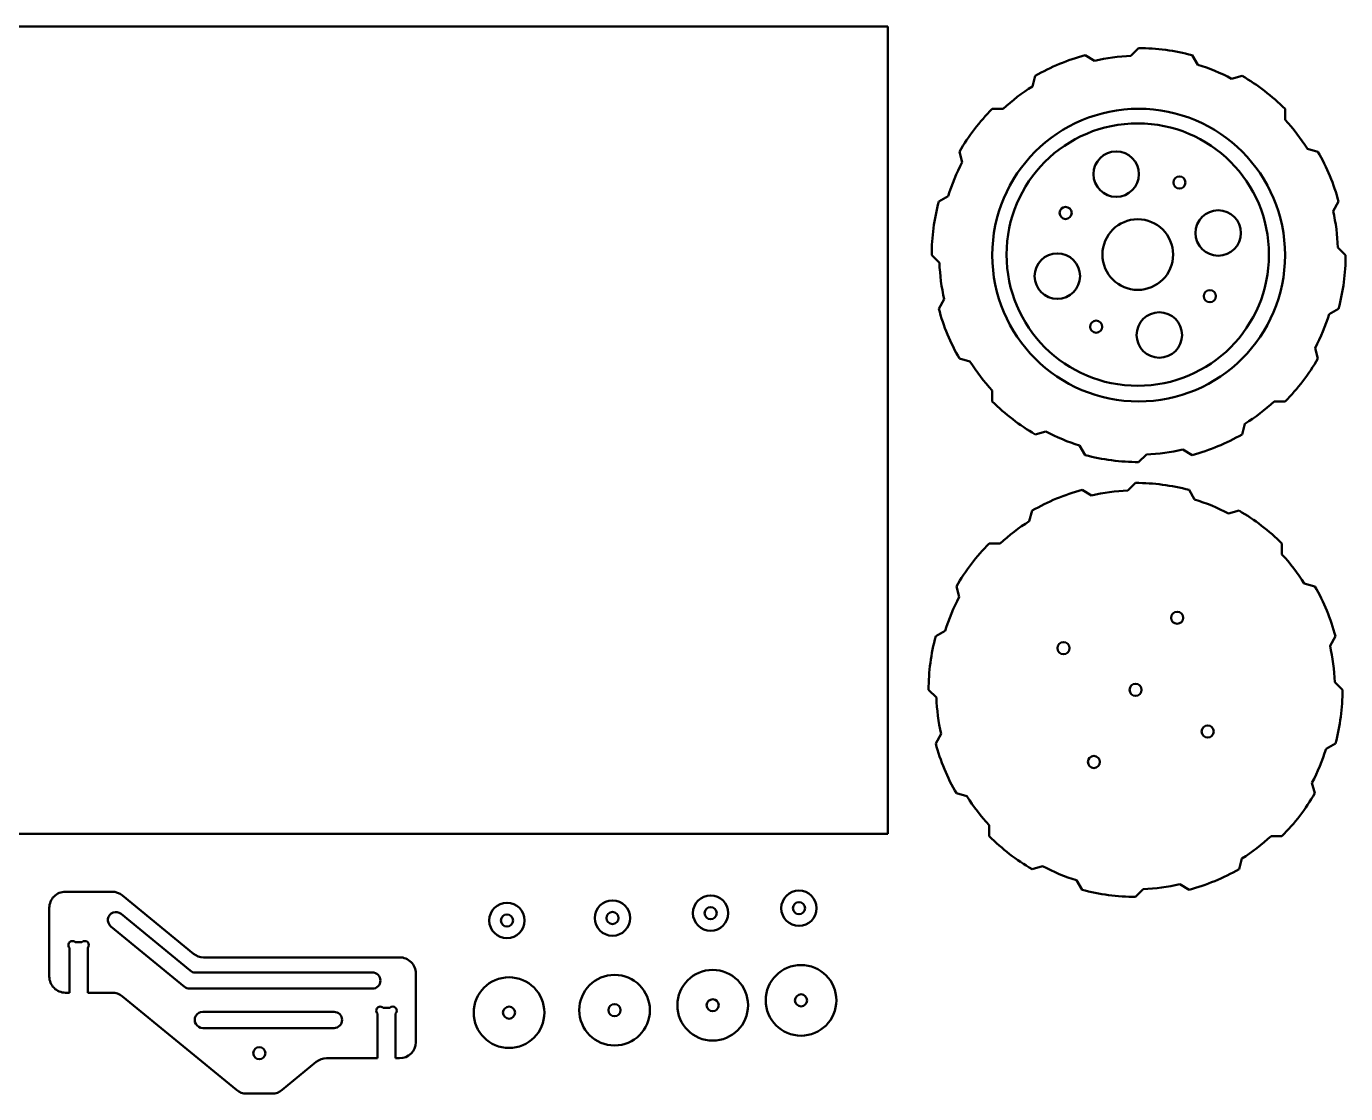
# Model space of a CAD drawing. Header units: millimetres. Extents: x -5696 to 5717, y -1207 to 892.
# Drawn here: x -4458.7 to -4167.3, y -1183.4 to -947.7 of the extents above; entities that cross this region are included whole.
import ezdxf

# ---------------------------------------------------------------- set-up
doc = ezdxf.new("R2010")
doc.units = ezdxf.units.MM
doc.header["$MEASUREMENT"] = 0
doc.layers.add('layer 1', color=7, linetype='Continuous')

msp = doc.modelspace()

# ---------------------------------------------------------------- linework, layer by layer
at = {"layer": 'layer 1', "lineweight": 50}
for points in [[(-4674.0169, -947.6921), (-4674.0169, -947.6921), (-4268.4401, -947.6921), (-4268.4401, -947.6921)], [(-4268.4401, -947.6921), (-4268.4401, -947.6921), (-4268.4401, -1126.0656), (-4268.4401, -1126.0656)], [(-4213.0326, -952.5126), (-4213.0326, -952.5126), (-4214.7379, -954.2179), (-4214.7379, -954.2179)], [(-4201.2025, -954.0701), (-4205.0608, -953.0362), (-4209.0381, -952.5126), (-4213.0326, -952.5126)], [(-4224.8628, -954.0701), (-4228.7211, -955.1039), (-4232.4274, -956.6391), (-4235.8867, -958.6363)], [(-4222.7742, -955.2759), (-4222.7742, -955.2759), (-4224.8628, -954.0701), (-4224.8628, -954.0701)], [(-4214.7379, -954.2179), (-4217.4435, -954.3227), (-4220.1337, -954.6769), (-4222.7742, -955.2759)], [(-4199.9966, -956.1586), (-4199.9966, -956.1586), (-4201.2025, -954.0701), (-4201.2025, -954.0701)], [(-4192.5079, -959.2605), (-4194.9035, -957.9985), (-4197.4103, -956.9602), (-4199.9966, -956.1586)], [(-4236.5109, -960.9658), (-4238.8016, -962.4094), (-4240.9543, -964.0612), (-4242.9415, -965.9002)], [(-4235.8867, -958.6363), (-4235.8867, -958.6363), (-4236.5109, -960.9658), (-4236.5109, -960.9658)], [(-4190.1785, -958.6363), (-4190.1785, -958.6363), (-4192.5079, -959.2605), (-4192.5079, -959.2605)], [(-4180.712, -965.9002), (-4183.5365, -963.0757), (-4186.7191, -960.6336), (-4190.1785, -958.6363)], [(-4245.3532, -965.9002), (-4248.1777, -968.7248), (-4250.6198, -971.9074), (-4252.6171, -975.3667)], [(-4242.9415, -965.9002), (-4242.9415, -965.9002), (-4245.3532, -965.9002), (-4245.3532, -965.9002)], [(-4180.712, -968.3119), (-4180.712, -968.3119), (-4180.712, -965.9002), (-4180.712, -965.9002)], [(-4175.7776, -974.7425), (-4177.2212, -972.4518), (-4178.873, -970.2991), (-4180.712, -968.3119)], [(-4252.6171, -975.3667), (-4252.6171, -975.3667), (-4251.9929, -977.6962), (-4251.9929, -977.6962)], [(-4173.4481, -975.3667), (-4173.4481, -975.3667), (-4175.7776, -974.7425), (-4175.7776, -974.7425)], [(-4168.8819, -986.3906), (-4169.9157, -982.5323), (-4171.4509, -978.826), (-4173.4481, -975.3667)], [(-4251.9929, -977.6962), (-4253.2549, -980.0917), (-4254.2933, -982.5986), (-4255.0948, -985.1848)], [(-4257.1833, -986.3906), (-4258.2172, -990.249), (-4258.7408, -994.2263), (-4258.7408, -998.2208)], [(-4255.0948, -985.1848), (-4255.0948, -985.1848), (-4257.1833, -986.3906), (-4257.1833, -986.3906)], [(-4170.0877, -988.4792), (-4170.0877, -988.4792), (-4168.8819, -986.3906), (-4168.8819, -986.3906)], [(-4169.0297, -996.5155), (-4169.1345, -993.8099), (-4169.4887, -991.1198), (-4170.0877, -988.4792)], [(-4258.7408, -998.2208), (-4258.7408, -998.2208), (-4257.0355, -999.9261), (-4257.0355, -999.9261)], [(-4167.3244, -998.2208), (-4167.3244, -998.2208), (-4169.0297, -996.5155), (-4169.0297, -996.5155)], [(-4168.8819, -1010.051), (-4167.848, -1006.1927), (-4167.3244, -1002.2155), (-4167.3244, -998.2211)], [(-4257.0355, -999.9261), (-4256.9307, -1002.6317), (-4256.5765, -1005.3219), (-4255.9775, -1007.9624)], [(-4255.9775, -1007.9624), (-4255.9775, -1007.9624), (-4257.1833, -1010.051), (-4257.1833, -1010.051)], [(-4257.1833, -1010.051), (-4256.1495, -1013.9094), (-4254.6143, -1017.6156), (-4252.6171, -1021.0749)], [(-4170.9704, -1011.2568), (-4170.9704, -1011.2568), (-4168.8819, -1010.051), (-4168.8819, -1010.051)], [(-4174.0723, -1018.7455), (-4172.8103, -1016.3499), (-4171.7719, -1013.8431), (-4170.9704, -1011.2568)], [(-4173.4481, -1021.0749), (-4173.4481, -1021.0749), (-4174.0723, -1018.7455), (-4174.0723, -1018.7455)], [(-4252.6171, -1021.0749), (-4252.6171, -1021.0749), (-4250.2876, -1021.6991), (-4250.2876, -1021.6991)], [(-4250.2876, -1021.6991), (-4248.844, -1023.9898), (-4247.1922, -1026.1425), (-4245.3532, -1028.1298)], [(-4180.712, -1030.5414), (-4177.8875, -1027.7169), (-4175.4454, -1024.5343), (-4173.4481, -1021.0749)], [(-4245.3532, -1028.1298), (-4245.3532, -1028.1298), (-4245.3532, -1030.5414), (-4245.3532, -1030.5414)], [(-4245.3532, -1030.5414), (-4242.5287, -1033.3659), (-4239.346, -1035.808), (-4235.8867, -1037.8053)], [(-4189.5543, -1035.4758), (-4187.2636, -1034.0322), (-4185.111, -1032.3804), (-4183.1236, -1030.5414)], [(-4183.1236, -1030.5414), (-4183.1236, -1030.5414), (-4180.712, -1030.5414), (-4180.712, -1030.5414)], [(-4235.8867, -1037.8053), (-4235.8867, -1037.8053), (-4233.5572, -1037.1811), (-4233.5572, -1037.1811)], [(-4233.5572, -1037.1811), (-4231.1617, -1038.4431), (-4228.6549, -1039.4815), (-4226.0686, -1040.283)], [(-4190.1785, -1037.8053), (-4190.1785, -1037.8053), (-4189.5543, -1035.4758), (-4189.5543, -1035.4758)], [(-4201.2025, -1042.3716), (-4197.3441, -1041.3377), (-4193.6378, -1039.8025), (-4190.1785, -1037.8053)], [(-4226.0686, -1040.283), (-4226.0686, -1040.283), (-4224.8628, -1042.3716), (-4224.8628, -1042.3716)], [(-4224.8628, -1042.3716), (-4221.0044, -1043.4054), (-4217.0271, -1043.929), (-4213.0326, -1043.929)], [(-4213.0326, -1043.929), (-4213.0326, -1043.929), (-4211.3273, -1042.2238), (-4211.3273, -1042.2238)], [(-4211.3273, -1042.2238), (-4208.6217, -1042.1189), (-4205.9315, -1041.7647), (-4203.291, -1041.1657)], [(-4203.291, -1041.1657), (-4203.291, -1041.1657), (-4201.2025, -1042.3716), (-4201.2025, -1042.3716)], [(-4213.7127, -1048.5308), (-4213.7127, -1048.5308), (-4215.418, -1050.2361), (-4215.418, -1050.2361)], [(-4201.8826, -1050.0883), (-4205.741, -1049.0544), (-4209.7183, -1048.5308), (-4213.7127, -1048.5308)], [(-4225.5429, -1050.0883), (-4229.4013, -1051.1221), (-4233.1075, -1052.6573), (-4236.5669, -1054.6546)], [(-4223.4543, -1051.2941), (-4223.4543, -1051.2941), (-4225.5429, -1050.0883), (-4225.5429, -1050.0883)], [(-4215.418, -1050.2361), (-4218.1236, -1050.341), (-4220.8138, -1050.6951), (-4223.4543, -1051.2941)], [(-4200.6768, -1052.1768), (-4200.6768, -1052.1768), (-4201.8826, -1050.0883), (-4201.8826, -1050.0883)], [(-4236.5669, -1054.6546), (-4236.5669, -1054.6546), (-4237.191, -1056.984), (-4237.191, -1056.984)], [(-4193.1881, -1055.2787), (-4195.5836, -1054.0167), (-4198.0905, -1052.9784), (-4200.6768, -1052.1768)], [(-4190.8586, -1054.6546), (-4190.8586, -1054.6546), (-4193.1881, -1055.2787), (-4193.1881, -1055.2787)], [(-4181.3922, -1061.9184), (-4184.2167, -1059.0939), (-4187.3993, -1056.6518), (-4190.8586, -1054.6546)], [(-4237.191, -1056.984), (-4239.4817, -1058.4276), (-4241.6344, -1060.0794), (-4243.6217, -1061.9184)], [(-4246.0333, -1061.9184), (-4248.8579, -1064.743), (-4251.3, -1067.9256), (-4253.2972, -1071.3849)], [(-4243.6217, -1061.9184), (-4243.6217, -1061.9184), (-4246.0333, -1061.9184), (-4246.0333, -1061.9184)], [(-4181.3922, -1064.3301), (-4181.3922, -1064.3301), (-4181.3922, -1061.9184), (-4181.3922, -1061.9184)], [(-4176.4577, -1070.7608), (-4177.9013, -1068.4701), (-4179.5531, -1066.3174), (-4181.3922, -1064.3301)], [(-4253.2972, -1071.3849), (-4253.2972, -1071.3849), (-4252.673, -1073.7144), (-4252.673, -1073.7144)], [(-4174.1283, -1071.3849), (-4174.1283, -1071.3849), (-4176.4577, -1070.7608), (-4176.4577, -1070.7608)], [(-4169.562, -1082.4089), (-4170.5959, -1078.5505), (-4172.131, -1074.8443), (-4174.1283, -1071.3849)], [(-4252.673, -1073.7144), (-4253.935, -1076.1099), (-4254.9734, -1078.6168), (-4255.7749, -1081.2031)], [(-4257.8635, -1082.4089), (-4258.8973, -1086.2673), (-4259.4209, -1090.2445), (-4259.4209, -1094.239)], [(-4255.7749, -1081.2031), (-4255.7749, -1081.2031), (-4257.8635, -1082.4089), (-4257.8635, -1082.4089)], [(-4170.7678, -1084.4974), (-4170.7678, -1084.4974), (-4169.562, -1082.4089), (-4169.562, -1082.4089)], [(-4169.7098, -1092.5337), (-4169.8147, -1089.8281), (-4170.1688, -1087.138), (-4170.7678, -1084.4974)], [(-4168.0045, -1094.239), (-4168.0045, -1094.239), (-4169.7098, -1092.5337), (-4169.7098, -1092.5337)], [(-4259.4209, -1094.239), (-4259.4209, -1094.239), (-4257.7157, -1095.9443), (-4257.7157, -1095.9443)], [(-4169.562, -1106.0692), (-4168.5282, -1102.2109), (-4168.0046, -1098.2337), (-4168.0045, -1094.2393)], [(-4257.7157, -1095.9443), (-4257.6108, -1098.6499), (-4257.2566, -1101.3401), (-4256.6577, -1103.9807)], [(-4256.6577, -1103.9807), (-4256.6577, -1103.9807), (-4257.8635, -1106.0692), (-4257.8635, -1106.0692)], [(-4257.8635, -1106.0692), (-4256.8296, -1109.9276), (-4255.2945, -1113.6338), (-4253.2972, -1117.0931)], [(-4171.6505, -1107.275), (-4171.6505, -1107.275), (-4169.562, -1106.0692), (-4169.562, -1106.0692)], [(-4174.7524, -1114.7637), (-4173.4905, -1112.3681), (-4172.4521, -1109.8613), (-4171.6505, -1107.275)], [(-4174.1283, -1117.0931), (-4174.1283, -1117.0931), (-4174.7524, -1114.7637), (-4174.7524, -1114.7637)], [(-4253.2972, -1117.0931), (-4253.2972, -1117.0931), (-4250.9678, -1117.7173), (-4250.9678, -1117.7173)], [(-4250.9678, -1117.7173), (-4249.5242, -1120.008), (-4247.8723, -1122.1607), (-4246.0333, -1124.148)], [(-4181.3922, -1126.5596), (-4178.5676, -1123.7351), (-4176.1255, -1120.5525), (-4174.1283, -1117.0931)], [(-4246.0333, -1124.148), (-4246.0333, -1124.148), (-4246.0333, -1126.5596), (-4246.0333, -1126.5596)], [(-4268.4401, -1126.0656), (-4268.4401, -1126.0656), (-4674.0169, -1126.0656), (-4674.0169, -1126.0656)], [(-4246.0333, -1126.5596), (-4243.2088, -1129.3841), (-4240.0262, -1131.8263), (-4236.5669, -1133.8235)], [(-4190.2345, -1131.494), (-4187.9437, -1130.0504), (-4185.7911, -1128.3986), (-4183.8038, -1126.5596)], [(-4183.8038, -1126.5596), (-4183.8038, -1126.5596), (-4181.3922, -1126.5596), (-4181.3922, -1126.5596)], [(-4236.5669, -1133.8235), (-4236.5669, -1133.8235), (-4234.2374, -1133.1993), (-4234.2374, -1133.1993)], [(-4234.2374, -1133.1993), (-4231.8418, -1134.4613), (-4229.335, -1135.4997), (-4226.7487, -1136.3012)], [(-4190.8586, -1133.8235), (-4190.8586, -1133.8235), (-4190.2345, -1131.494), (-4190.2345, -1131.494)], [(-4226.7487, -1136.3012), (-4226.7487, -1136.3012), (-4225.5429, -1138.3898), (-4225.5429, -1138.3898)], [(-4201.8826, -1138.3898), (-4198.0242, -1137.3559), (-4194.318, -1135.8208), (-4190.8586, -1133.8235)], [(-4450.0616, -1138.8304), (-4450.0616, -1138.8304), (-4439.7447, -1138.8304), (-4439.7447, -1138.8304)], [(-4437.4803, -1139.6412), (-4438.1185, -1139.117), (-4438.9188, -1138.8304), (-4439.7447, -1138.8304)], [(-4225.5429, -1138.3898), (-4221.6845, -1139.4236), (-4217.7072, -1139.9473), (-4213.7127, -1139.9473)], [(-4213.7127, -1139.9473), (-4213.7127, -1139.9473), (-4212.0075, -1138.242), (-4212.0075, -1138.242)], [(-4212.0075, -1138.242), (-4209.3018, -1138.1371), (-4206.6117, -1137.7829), (-4203.9711, -1137.184)], [(-4203.9711, -1137.184), (-4203.9711, -1137.184), (-4201.8826, -1138.3898), (-4201.8826, -1138.3898)], [(-4437.4803, -1139.6412), (-4437.4803, -1139.6412), (-4421.8109, -1152.5125), (-4421.8109, -1152.5125)], [(-4453.6291, -1157.5597), (-4453.6291, -1157.5597), (-4453.6291, -1142.3979), (-4453.6291, -1142.3979)], [(-4437.781, -1143.7223), (-4437.781, -1143.7223), (-4422.5149, -1156.2624), (-4422.5149, -1156.2624)], [(-4423.7923, -1159.8299), (-4423.7923, -1159.8299), (-4440.0455, -1146.479), (-4440.0455, -1146.479)], [(-4446.4176, -1149.9788), (-4446.4176, -1149.9788), (-4447.9084, -1149.9788), (-4447.9084, -1149.9788)], [(-4449.1697, -1151.2401), (-4449.1697, -1151.2401), (-4449.1697, -1161.1271), (-4449.1697, -1161.1271)], [(-4445.1563, -1161.1271), (-4445.1563, -1161.1271), (-4445.1563, -1151.2401), (-4445.1563, -1151.2401)], [(-4421.8109, -1152.5125), (-4421.1727, -1153.0367), (-4420.3724, -1153.3233), (-4419.5465, -1153.3233)], [(-4419.5465, -1153.3233), (-4419.5465, -1153.3233), (-4376.2595, -1153.3233), (-4376.2595, -1153.3233)], [(-4422.5149, -1156.2624), (-4422.1958, -1156.5245), (-4421.7957, -1156.6678), (-4421.3827, -1156.6678)], [(-4421.3827, -1156.6678), (-4421.3827, -1156.6678), (-4382.2797, -1156.6678), (-4382.2797, -1156.6678)], [(-4372.6921, -1156.8908), (-4372.6921, -1156.8908), (-4372.6921, -1172.0525), (-4372.6921, -1172.0525)], [(-4449.1697, -1161.1271), (-4449.1697, -1161.1271), (-4450.0616, -1161.1271), (-4450.0616, -1161.1271)], [(-4439.7447, -1161.1271), (-4439.7447, -1161.1271), (-4445.1563, -1161.1271), (-4445.1563, -1161.1271)], [(-4437.4803, -1161.9379), (-4438.1185, -1161.4137), (-4438.9188, -1161.1271), (-4439.7447, -1161.1271)], [(-4412.3106, -1182.613), (-4412.3106, -1182.613), (-4437.4803, -1161.9379), (-4437.4803, -1161.9379)], [(-4423.7923, -1159.8299), (-4423.4732, -1160.092), (-4423.073, -1160.2353), (-4422.6601, -1160.2353)], [(-4382.2797, -1160.2353), (-4382.2797, -1160.2353), (-4422.6601, -1160.2353), (-4422.6601, -1160.2353)], [(-4419.7381, -1165.3635), (-4419.7381, -1165.3635), (-4390.7524, -1165.3635), (-4390.7524, -1165.3635)], [(-4378.4127, -1164.4716), (-4378.4127, -1164.4716), (-4379.9035, -1164.4716), (-4379.9035, -1164.4716)], [(-4381.1648, -1165.7329), (-4381.1648, -1165.7329), (-4381.1648, -1175.62), (-4381.1648, -1175.62)], [(-4377.1514, -1175.62), (-4377.1514, -1175.62), (-4377.1514, -1165.7329), (-4377.1514, -1165.7329)], [(-4390.7524, -1168.931), (-4390.7524, -1168.931), (-4419.7381, -1168.931), (-4419.7381, -1168.931)], [(-4376.2595, -1175.62), (-4374.2893, -1175.62), (-4372.6921, -1174.0228), (-4372.6921, -1172.0525)], [(-4394.6669, -1176.4307), (-4394.6669, -1176.4307), (-4402.1934, -1182.6131), (-4402.1934, -1182.6131)], [(-4392.4025, -1175.62), (-4393.2284, -1175.62), (-4394.0287, -1175.9065), (-4394.6669, -1176.4307)], [(-4381.1648, -1175.62), (-4381.1648, -1175.62), (-4392.4025, -1175.62), (-4392.4025, -1175.62)], [(-4376.2595, -1175.62), (-4376.2595, -1175.62), (-4377.1514, -1175.62), (-4377.1514, -1175.62)], [(-4412.3106, -1182.613), (-4411.6724, -1183.1373), (-4410.8721, -1183.4238), (-4410.0461, -1183.4238)], [(-4404.4578, -1183.4238), (-4403.6319, -1183.4238), (-4402.8316, -1183.1373), (-4402.1934, -1182.6131)], [(-4404.4578, -1183.4238), (-4404.4578, -1183.4238), (-4410.0461, -1183.4238), (-4410.0461, -1183.4238)]]:
    msp.add_open_spline(points, degree=3, dxfattribs=at)
for points, knots in [([(-4180.7024, -998.2208), (-4180.7024, -980.3653), (-4195.1771, -965.8906), (-4213.0326, -965.8906), (-4213.0326, -965.8906), (-4230.888, -965.8906), (-4245.3627, -980.3653), (-4245.3628, -998.2207), (-4245.3628, -998.2207), (-4245.3629, -1016.0762), (-4230.8882, -1030.5509), (-4213.0327, -1030.551), (-4213.0327, -1030.551), (-4195.1773, -1030.5511), (-4180.7025, -1016.0764), (-4180.7024, -998.221)], [0, 0, 0, 0, 0.2, 0.2, 0.2, 0.2, 0.4, 0.4, 0.4, 0.4, 0.6, 0.6, 0.6, 0.6, 1, 1, 1, 1]), ([(-4184.2466, -998.0974), (-4184.2466, -982.0891), (-4197.224, -969.1118), (-4213.2323, -969.1117), (-4213.2323, -969.1117), (-4229.2407, -969.1117), (-4242.218, -982.089), (-4242.218, -998.0974), (-4242.218, -998.0974), (-4242.2181, -1014.1057), (-4229.2408, -1027.0831), (-4213.2325, -1027.0831), (-4213.2325, -1027.0831), (-4197.2241, -1027.0832), (-4184.2467, -1014.1059), (-4184.2466, -998.0976)], [0, 0, 0, 0, 0.2, 0.2, 0.2, 0.2, 0.4, 0.4, 0.4, 0.4, 0.6, 0.6, 0.6, 0.6, 1, 1, 1, 1]), ([(-4212.9765, -980.3294), (-4212.9765, -977.5588), (-4215.2226, -975.3127), (-4217.9933, -975.3127), (-4217.9933, -975.3127), (-4220.7639, -975.3127), (-4223.01, -977.5588), (-4223.01, -980.3294), (-4223.01, -980.3294), (-4223.01, -983.1001), (-4220.764, -985.3462), (-4217.9933, -985.3462), (-4217.9933, -985.3462), (-4215.2226, -985.3462), (-4212.9765, -983.1001), (-4212.9765, -980.3295)], [0, 0, 0, 0, 0.2, 0.2, 0.2, 0.2, 0.4, 0.4, 0.4, 0.4, 0.6, 0.6, 0.6, 0.6, 1, 1, 1, 1]), ([(-4202.6972, -982.1671), (-4202.6972, -981.4283), (-4203.2961, -980.8293), (-4204.035, -980.8293), (-4204.035, -980.8293), (-4204.7738, -980.8293), (-4205.3728, -981.4283), (-4205.3728, -982.1671), (-4205.3728, -982.1671), (-4205.3728, -982.9059), (-4204.7738, -983.5049), (-4204.035, -983.5049), (-4204.035, -983.5049), (-4203.2961, -983.5049), (-4202.6972, -982.906), (-4202.6972, -982.1671)], [0, 0, 0, 0, 0.2, 0.2, 0.2, 0.2, 0.4, 0.4, 0.4, 0.4, 0.6, 0.6, 0.6, 0.6, 1, 1, 1, 1]), ([(-4227.8249, -988.9001), (-4227.8249, -988.1612), (-4228.4238, -987.5623), (-4229.1627, -987.5623), (-4229.1627, -987.5623), (-4229.9015, -987.5623), (-4230.5005, -988.1612), (-4230.5005, -988.9001), (-4230.5005, -988.9001), (-4230.5005, -989.6389), (-4229.9015, -990.2379), (-4229.1627, -990.2379), (-4229.1627, -990.2379), (-4228.4238, -990.2379), (-4227.8249, -989.6389), (-4227.8249, -988.9001)], [0, 0, 0, 0, 0.2, 0.2, 0.2, 0.2, 0.4, 0.4, 0.4, 0.4, 0.6, 0.6, 0.6, 0.6, 1, 1, 1, 1]), ([(-4205.4285, -998.0974), (-4205.4285, -993.7875), (-4208.9224, -990.2936), (-4213.2323, -990.2936), (-4213.2323, -990.2936), (-4217.5423, -990.2936), (-4221.0362, -993.7875), (-4221.0362, -998.0974), (-4221.0362, -998.0974), (-4221.0362, -1002.4074), (-4217.5423, -1005.9013), (-4213.2324, -1005.9013), (-4213.2324, -1005.9013), (-4208.9224, -1005.9013), (-4205.4285, -1002.4074), (-4205.4285, -998.0975)], [0, 0, 0, 0, 0.2, 0.2, 0.2, 0.2, 0.4, 0.4, 0.4, 0.4, 0.6, 0.6, 0.6, 0.6, 1, 1, 1, 1]), ([(-4190.4476, -993.3365), (-4190.4476, -990.5658), (-4192.6937, -988.3198), (-4195.4644, -988.3198), (-4195.4644, -988.3198), (-4198.235, -988.3198), (-4200.4811, -990.5658), (-4200.4811, -993.3365), (-4200.4811, -993.3365), (-4200.4811, -996.1072), (-4198.2351, -998.3533), (-4195.4644, -998.3533), (-4195.4644, -998.3533), (-4192.6937, -998.3533), (-4190.4476, -996.1072), (-4190.4476, -993.3366)], [0, 0, 0, 0, 0.2, 0.2, 0.2, 0.2, 0.4, 0.4, 0.4, 0.4, 0.6, 0.6, 0.6, 0.6, 1, 1, 1, 1]), ([(-4225.9836, -1002.8584), (-4225.9836, -1000.0877), (-4228.2297, -997.8416), (-4231.0003, -997.8416), (-4231.0003, -997.8416), (-4233.771, -997.8416), (-4236.0171, -1000.0877), (-4236.0171, -1002.8583), (-4236.0171, -1002.8583), (-4236.0171, -1005.629), (-4233.771, -1007.8751), (-4231.0004, -1007.8751), (-4231.0004, -1007.8751), (-4228.2297, -1007.8751), (-4225.9836, -1005.6291), (-4225.9836, -1002.8584)], [0, 0, 0, 0, 0.2, 0.2, 0.2, 0.2, 0.4, 0.4, 0.4, 0.4, 0.6, 0.6, 0.6, 0.6, 1, 1, 1, 1]), ([(-4195.9642, -1007.2948), (-4195.9642, -1006.556), (-4196.5632, -1005.957), (-4197.302, -1005.957), (-4197.302, -1005.957), (-4198.0408, -1005.957), (-4198.6398, -1006.556), (-4198.6398, -1007.2948), (-4198.6398, -1007.2948), (-4198.6398, -1008.0337), (-4198.0409, -1008.6326), (-4197.302, -1008.6326), (-4197.302, -1008.6326), (-4196.5632, -1008.6326), (-4195.9642, -1008.0337), (-4195.9642, -1007.2948)], [0, 0, 0, 0, 0.2, 0.2, 0.2, 0.2, 0.4, 0.4, 0.4, 0.4, 0.6, 0.6, 0.6, 0.6, 1, 1, 1, 1]), ([(-4203.4547, -1015.8654), (-4203.4547, -1013.0947), (-4205.7007, -1010.8487), (-4208.4714, -1010.8487), (-4208.4714, -1010.8487), (-4211.2421, -1010.8487), (-4213.4882, -1013.0947), (-4213.4882, -1015.8654), (-4213.4882, -1015.8654), (-4213.4882, -1018.6361), (-4211.2421, -1020.8822), (-4208.4714, -1020.8822), (-4208.4714, -1020.8822), (-4205.7008, -1020.8822), (-4203.4547, -1018.6361), (-4203.4547, -1015.8654)], [0, 0, 0, 0, 0.2, 0.2, 0.2, 0.2, 0.4, 0.4, 0.4, 0.4, 0.6, 0.6, 0.6, 0.6, 1, 1, 1, 1]), ([(-4221.0919, -1014.0278), (-4221.0919, -1013.2889), (-4221.6909, -1012.69), (-4222.4297, -1012.69), (-4222.4297, -1012.69), (-4223.1686, -1012.69), (-4223.7675, -1013.2889), (-4223.7675, -1014.0278), (-4223.7675, -1014.0278), (-4223.7675, -1014.7666), (-4223.1686, -1015.3656), (-4222.4297, -1015.3656), (-4222.4297, -1015.3656), (-4221.6909, -1015.3656), (-4221.0919, -1014.7666), (-4221.0919, -1014.0278)], [0, 0, 0, 0, 0.2, 0.2, 0.2, 0.2, 0.4, 0.4, 0.4, 0.4, 0.6, 0.6, 0.6, 0.6, 1, 1, 1, 1]), ([(-4203.1776, -1078.3087), (-4203.1776, -1077.5698), (-4203.7765, -1076.9709), (-4204.5154, -1076.9709), (-4204.5154, -1076.9709), (-4205.2542, -1076.9709), (-4205.8532, -1077.5698), (-4205.8532, -1078.3087), (-4205.8532, -1078.3087), (-4205.8532, -1079.0475), (-4205.2542, -1079.6465), (-4204.5154, -1079.6465), (-4204.5154, -1079.6465), (-4203.7765, -1079.6465), (-4203.1776, -1079.0475), (-4203.1776, -1078.3087)], [0, 0, 0, 0, 0.2, 0.2, 0.2, 0.2, 0.4, 0.4, 0.4, 0.4, 0.6, 0.6, 0.6, 0.6, 1, 1, 1, 1]), ([(-4228.3053, -1085.0416), (-4228.3053, -1084.3028), (-4228.9042, -1083.7038), (-4229.6431, -1083.7038), (-4229.6431, -1083.7038), (-4230.3819, -1083.7038), (-4230.9809, -1084.3028), (-4230.9809, -1085.0416), (-4230.9809, -1085.0416), (-4230.9809, -1085.7805), (-4230.3819, -1086.3795), (-4229.6431, -1086.3795), (-4229.6431, -1086.3795), (-4228.9042, -1086.3795), (-4228.3053, -1085.7805), (-4228.3053, -1085.0416)], [0, 0, 0, 0, 0.2, 0.2, 0.2, 0.2, 0.4, 0.4, 0.4, 0.4, 0.6, 0.6, 0.6, 0.6, 1, 1, 1, 1]), ([(-4212.3749, -1094.239), (-4212.3749, -1093.5002), (-4212.9739, -1092.9012), (-4213.7127, -1092.9012), (-4213.7127, -1092.9012), (-4214.4516, -1092.9012), (-4215.0505, -1093.5002), (-4215.0505, -1094.239), (-4215.0505, -1094.239), (-4215.0505, -1094.9779), (-4214.4516, -1095.5768), (-4213.7127, -1095.5768), (-4213.7127, -1095.5768), (-4212.9739, -1095.5768), (-4212.3749, -1094.9779), (-4212.3749, -1094.239)], [0, 0, 0, 0, 0.2, 0.2, 0.2, 0.2, 0.4, 0.4, 0.4, 0.4, 0.6, 0.6, 0.6, 0.6, 1, 1, 1, 1]), ([(-4196.4446, -1103.4364), (-4196.4446, -1102.6976), (-4197.0436, -1102.0986), (-4197.7824, -1102.0986), (-4197.7824, -1102.0986), (-4198.5213, -1102.0986), (-4199.1202, -1102.6976), (-4199.1202, -1103.4364), (-4199.1202, -1103.4364), (-4199.1202, -1104.1753), (-4198.5213, -1104.7742), (-4197.7824, -1104.7742), (-4197.7824, -1104.7742), (-4197.0436, -1104.7742), (-4196.4446, -1104.1753), (-4196.4446, -1103.4364)], [0, 0, 0, 0, 0.2, 0.2, 0.2, 0.2, 0.4, 0.4, 0.4, 0.4, 0.6, 0.6, 0.6, 0.6, 1, 1, 1, 1]), ([(-4221.5723, -1110.1694), (-4221.5723, -1109.4305), (-4222.1713, -1108.8316), (-4222.9101, -1108.8316), (-4222.9101, -1108.8316), (-4223.649, -1108.8316), (-4224.2479, -1109.4305), (-4224.2479, -1110.1694), (-4224.2479, -1110.1694), (-4224.2479, -1110.9082), (-4223.649, -1111.5072), (-4222.9101, -1111.5072), (-4222.9101, -1111.5072), (-4222.1713, -1111.5072), (-4221.5723, -1110.9082), (-4221.5723, -1110.1694)], [0, 0, 0, 0, 0.2, 0.2, 0.2, 0.2, 0.4, 0.4, 0.4, 0.4, 0.6, 0.6, 0.6, 0.6, 1, 1, 1, 1]), ([(-4450.0616, -1138.8304), (-4451.0078, -1138.8304), (-4451.9151, -1139.2063), (-4452.5842, -1139.8753), (-4452.5842, -1139.8753), (-4453.2532, -1140.5444), (-4453.6291, -1141.4518), (-4453.6291, -1142.3979)], [0, 0, 0, 0, 0.33333333, 0.33333333, 0.33333333, 0.33333333, 1, 1, 1, 1]), ([(-4284.1605, -1142.4711), (-4284.1605, -1140.3161), (-4285.9075, -1138.5691), (-4288.0624, -1138.5691), (-4288.0624, -1138.5691), (-4290.2174, -1138.5691), (-4291.9643, -1140.3161), (-4291.9644, -1142.4711), (-4291.9644, -1142.4711), (-4291.9644, -1144.626), (-4290.2174, -1146.373), (-4288.0624, -1146.373), (-4288.0624, -1146.373), (-4285.9075, -1146.373), (-4284.1605, -1144.6261), (-4284.1605, -1142.4711)], [0, 0, 0, 0, 0.2, 0.2, 0.2, 0.2, 0.4, 0.4, 0.4, 0.4, 0.6, 0.6, 0.6, 0.6, 1, 1, 1, 1]), ([(-4348.6535, -1145.1813), (-4348.6535, -1143.0263), (-4350.4005, -1141.2794), (-4352.5554, -1141.2794), (-4352.5554, -1141.2794), (-4354.7104, -1141.2794), (-4356.4574, -1143.0263), (-4356.4574, -1145.1813), (-4356.4574, -1145.1813), (-4356.4574, -1147.3362), (-4354.7104, -1149.0832), (-4352.5555, -1149.0832), (-4352.5555, -1149.0832), (-4350.4005, -1149.0832), (-4348.6535, -1147.3363), (-4348.6535, -1145.1813)], [0, 0, 0, 0, 0.2, 0.2, 0.2, 0.2, 0.4, 0.4, 0.4, 0.4, 0.6, 0.6, 0.6, 0.6, 1, 1, 1, 1]), ([(-4325.3477, -1144.6393), (-4325.3477, -1142.4843), (-4327.0946, -1140.7373), (-4329.2496, -1140.7373), (-4329.2496, -1140.7373), (-4331.4045, -1140.7373), (-4333.1515, -1142.4843), (-4333.1515, -1144.6392), (-4333.1515, -1144.6392), (-4333.1515, -1146.7942), (-4331.4046, -1148.5412), (-4329.2496, -1148.5412), (-4329.2496, -1148.5412), (-4327.0946, -1148.5412), (-4325.3477, -1146.7942), (-4325.3477, -1144.6393)], [0, 0, 0, 0, 0.2, 0.2, 0.2, 0.2, 0.4, 0.4, 0.4, 0.4, 0.6, 0.6, 0.6, 0.6, 1, 1, 1, 1]), ([(-4303.6692, -1143.5551), (-4303.6692, -1141.4002), (-4305.4161, -1139.6532), (-4307.5711, -1139.6532), (-4307.5711, -1139.6532), (-4309.726, -1139.6532), (-4311.473, -1141.4002), (-4311.473, -1143.5551), (-4311.473, -1143.5551), (-4311.473, -1145.7101), (-4309.7261, -1147.4571), (-4307.5711, -1147.4571), (-4307.5711, -1147.4571), (-4305.4161, -1147.4571), (-4303.6692, -1145.7101), (-4303.6692, -1143.5552)], [0, 0, 0, 0, 0.2, 0.2, 0.2, 0.2, 0.4, 0.4, 0.4, 0.4, 0.6, 0.6, 0.6, 0.6, 1, 1, 1, 1]), ([(-4286.7246, -1142.4711), (-4286.7246, -1141.7322), (-4287.3236, -1141.1333), (-4288.0624, -1141.1333), (-4288.0624, -1141.1333), (-4288.8013, -1141.1333), (-4289.4002, -1141.7322), (-4289.4002, -1142.4711), (-4289.4002, -1142.4711), (-4289.4002, -1143.2099), (-4288.8013, -1143.8089), (-4288.0624, -1143.8089), (-4288.0624, -1143.8089), (-4287.3236, -1143.8089), (-4286.7246, -1143.2099), (-4286.7246, -1142.4711)], [0, 0, 0, 0, 0.2, 0.2, 0.2, 0.2, 0.4, 0.4, 0.4, 0.4, 0.6, 0.6, 0.6, 0.6, 1, 1, 1, 1]), ([(-4437.781, -1143.7223), (-4438.2735, -1143.3178), (-4438.9443, -1143.2068), (-4439.5408, -1143.431), (-4439.5408, -1143.431), (-4440.1373, -1143.6552), (-4440.5689, -1144.1806), (-4440.673, -1144.8093), (-4440.673, -1144.8093), (-4440.7771, -1145.4381), (-4440.5379, -1146.0745), (-4440.0455, -1146.479)], [0, 0, 0, 0, 0.25, 0.25, 0.25, 0.25, 0.5, 0.5, 0.5, 0.5, 1, 1, 1, 1]), ([(-4351.2176, -1145.1813), (-4351.2176, -1144.4424), (-4351.8166, -1143.8435), (-4352.5554, -1143.8435), (-4352.5554, -1143.8435), (-4353.2943, -1143.8435), (-4353.8932, -1144.4424), (-4353.8932, -1145.1813), (-4353.8932, -1145.1813), (-4353.8932, -1145.9201), (-4353.2943, -1146.5191), (-4352.5554, -1146.5191), (-4352.5554, -1146.5191), (-4351.8166, -1146.5191), (-4351.2176, -1145.9202), (-4351.2176, -1145.1813)], [0, 0, 0, 0, 0.2, 0.2, 0.2, 0.2, 0.4, 0.4, 0.4, 0.4, 0.6, 0.6, 0.6, 0.6, 1, 1, 1, 1]), ([(-4327.9118, -1144.6393), (-4327.9118, -1143.9004), (-4328.5107, -1143.3015), (-4329.2496, -1143.3015), (-4329.2496, -1143.3015), (-4329.9884, -1143.3015), (-4330.5874, -1143.9004), (-4330.5874, -1144.6392), (-4330.5874, -1144.6392), (-4330.5874, -1145.3781), (-4329.9884, -1145.977), (-4329.2496, -1145.9771), (-4329.2496, -1145.9771), (-4328.5107, -1145.9771), (-4327.9118, -1145.3781), (-4327.9118, -1144.6393)], [0, 0, 0, 0, 0.2, 0.2, 0.2, 0.2, 0.4, 0.4, 0.4, 0.4, 0.6, 0.6, 0.6, 0.6, 1, 1, 1, 1]), ([(-4306.2333, -1143.5551), (-4306.2333, -1142.8163), (-4306.8322, -1142.2173), (-4307.5711, -1142.2173), (-4307.5711, -1142.2173), (-4308.3099, -1142.2173), (-4308.9089, -1142.8163), (-4308.9089, -1143.5551), (-4308.9089, -1143.5551), (-4308.9089, -1144.294), (-4308.3099, -1144.8929), (-4307.5711, -1144.8929), (-4307.5711, -1144.8929), (-4306.8322, -1144.8929), (-4306.2333, -1144.294), (-4306.2333, -1143.5552)], [0, 0, 0, 0, 0.2, 0.2, 0.2, 0.2, 0.4, 0.4, 0.4, 0.4, 0.6, 0.6, 0.6, 0.6, 1, 1, 1, 1]), ([(-4447.9084, -1149.9788), (-4448.1337, -1149.7535), (-4448.4621, -1149.6655), (-4448.7699, -1149.7479), (-4448.7699, -1149.7479), (-4449.0777, -1149.8304), (-4449.3181, -1150.0708), (-4449.4006, -1150.3786), (-4449.4006, -1150.3786), (-4449.483, -1150.6864), (-4449.395, -1151.0148), (-4449.1697, -1151.2401)], [0, 0, 0, 0, 0.25, 0.25, 0.25, 0.25, 0.5, 0.5, 0.5, 0.5, 1, 1, 1, 1]), ([(-4445.1563, -1151.2401), (-4444.808, -1150.8918), (-4444.808, -1150.3271), (-4445.1563, -1149.9788), (-4445.1563, -1149.9788), (-4445.5046, -1149.6305), (-4446.0693, -1149.6305), (-4446.4176, -1149.9788)], [0, 0, 0, 0, 0.33333333, 0.33333333, 0.33333333, 0.33333333, 1, 1, 1, 1]), ([(-4372.6921, -1156.8908), (-4372.6921, -1155.9446), (-4373.0679, -1155.0372), (-4373.737, -1154.3682), (-4373.737, -1154.3682), (-4374.406, -1153.6991), (-4375.3134, -1153.3233), (-4376.2595, -1153.3233)], [0, 0, 0, 0, 0.33333333, 0.33333333, 0.33333333, 0.33333333, 1, 1, 1, 1]), ([(-4382.2797, -1160.2353), (-4381.2945, -1160.2353), (-4380.4959, -1159.4367), (-4380.4959, -1158.4515), (-4380.4959, -1158.4515), (-4380.4959, -1157.4664), (-4381.2945, -1156.6678), (-4382.2797, -1156.6678)], [0, 0, 0, 0, 0.33333333, 0.33333333, 0.33333333, 0.33333333, 1, 1, 1, 1]), ([(-4299.3059, -1163.9088), (-4299.3059, -1159.5988), (-4302.7998, -1156.1049), (-4307.1097, -1156.1049), (-4307.1097, -1156.1049), (-4311.4196, -1156.1049), (-4314.9135, -1159.5988), (-4314.9135, -1163.9087), (-4314.9135, -1163.9087), (-4314.9135, -1168.2187), (-4311.4197, -1171.7126), (-4307.1097, -1171.7126), (-4307.1097, -1171.7126), (-4302.7998, -1171.7126), (-4299.3059, -1168.2187), (-4299.3059, -1163.9088)], [0, 0, 0, 0, 0.2, 0.2, 0.2, 0.2, 0.4, 0.4, 0.4, 0.4, 0.6, 0.6, 0.6, 0.6, 1, 1, 1, 1]), ([(-4279.7972, -1162.8247), (-4279.7972, -1158.5147), (-4283.2911, -1155.0208), (-4287.601, -1155.0208), (-4287.601, -1155.0208), (-4291.911, -1155.0208), (-4295.4049, -1158.5147), (-4295.4049, -1162.8247), (-4295.4049, -1162.8247), (-4295.4049, -1167.1346), (-4291.911, -1170.6285), (-4287.6011, -1170.6285), (-4287.6011, -1170.6285), (-4283.2912, -1170.6285), (-4279.7972, -1167.1347), (-4279.7972, -1162.8247)], [0, 0, 0, 0, 0.2, 0.2, 0.2, 0.2, 0.4, 0.4, 0.4, 0.4, 0.6, 0.6, 0.6, 0.6, 1, 1, 1, 1]), ([(-4453.6291, -1157.5597), (-4453.6291, -1158.5058), (-4453.2532, -1159.4132), (-4452.5842, -1160.0822), (-4452.5842, -1160.0822), (-4451.9151, -1160.7513), (-4451.0078, -1161.1271), (-4450.0616, -1161.1271)], [0, 0, 0, 0, 0.33333333, 0.33333333, 0.33333333, 0.33333333, 1, 1, 1, 1]), ([(-4344.2902, -1165.5349), (-4344.2902, -1161.225), (-4347.7841, -1157.7311), (-4352.0941, -1157.7311), (-4352.0941, -1157.7311), (-4356.404, -1157.7311), (-4359.8979, -1161.225), (-4359.8979, -1165.5349), (-4359.8979, -1165.5349), (-4359.8979, -1169.8448), (-4356.404, -1173.3387), (-4352.0941, -1173.3388), (-4352.0941, -1173.3388), (-4347.7842, -1173.3388), (-4344.2902, -1169.8449), (-4344.2902, -1165.535)], [0, 0, 0, 0, 0.2, 0.2, 0.2, 0.2, 0.4, 0.4, 0.4, 0.4, 0.6, 0.6, 0.6, 0.6, 1, 1, 1, 1]), ([(-4320.9844, -1164.9929), (-4320.9844, -1160.6829), (-4324.4782, -1157.189), (-4328.7882, -1157.189), (-4328.7882, -1157.189), (-4333.0981, -1157.189), (-4336.592, -1160.6829), (-4336.592, -1164.9928), (-4336.592, -1164.9928), (-4336.592, -1169.3028), (-4333.0982, -1172.7967), (-4328.7882, -1172.7967), (-4328.7882, -1172.7967), (-4324.4783, -1172.7967), (-4320.9844, -1169.3029), (-4320.9844, -1164.9929)], [0, 0, 0, 0, 0.2, 0.2, 0.2, 0.2, 0.4, 0.4, 0.4, 0.4, 0.6, 0.6, 0.6, 0.6, 1, 1, 1, 1]), ([(-4305.7719, -1163.9088), (-4305.7719, -1163.1699), (-4306.3709, -1162.571), (-4307.1097, -1162.571), (-4307.1097, -1162.571), (-4307.8486, -1162.571), (-4308.4475, -1163.1699), (-4308.4475, -1163.9088), (-4308.4475, -1163.9088), (-4308.4475, -1164.6476), (-4307.8486, -1165.2466), (-4307.1097, -1165.2466), (-4307.1097, -1165.2466), (-4306.3709, -1165.2466), (-4305.7719, -1164.6476), (-4305.7719, -1163.9088)], [0, 0, 0, 0, 0.2, 0.2, 0.2, 0.2, 0.4, 0.4, 0.4, 0.4, 0.6, 0.6, 0.6, 0.6, 1, 1, 1, 1]), ([(-4286.2633, -1162.8247), (-4286.2633, -1162.0858), (-4286.8622, -1161.4869), (-4287.6011, -1161.4869), (-4287.6011, -1161.4869), (-4288.3399, -1161.4869), (-4288.9389, -1162.0858), (-4288.9389, -1162.8247), (-4288.9389, -1162.8247), (-4288.9389, -1163.5635), (-4288.3399, -1164.1625), (-4287.6011, -1164.1625), (-4287.6011, -1164.1625), (-4286.8622, -1164.1625), (-4286.2633, -1163.5635), (-4286.2633, -1162.8247)], [0, 0, 0, 0, 0.2, 0.2, 0.2, 0.2, 0.4, 0.4, 0.4, 0.4, 0.6, 0.6, 0.6, 0.6, 1, 1, 1, 1]), ([(-4419.7381, -1165.3635), (-4420.3754, -1165.3635), (-4420.9642, -1165.7035), (-4421.2829, -1166.2554), (-4421.2829, -1166.2554), (-4421.6015, -1166.8073), (-4421.6015, -1167.4872), (-4421.2829, -1168.0391), (-4421.2829, -1168.0391), (-4420.9642, -1168.591), (-4420.3754, -1168.931), (-4419.7381, -1168.931)], [0, 0, 0, 0, 0.25, 0.25, 0.25, 0.25, 0.5, 0.5, 0.5, 0.5, 1, 1, 1, 1]), ([(-4390.7524, -1168.931), (-4389.7673, -1168.931), (-4388.9687, -1168.1324), (-4388.9687, -1167.1472), (-4388.9687, -1167.1472), (-4388.9687, -1166.1621), (-4389.7673, -1165.3635), (-4390.7524, -1165.3635)], [0, 0, 0, 0, 0.33333333, 0.33333333, 0.33333333, 0.33333333, 1, 1, 1, 1]), ([(-4379.9035, -1164.4716), (-4380.1289, -1164.2463), (-4380.4572, -1164.1583), (-4380.765, -1164.2408), (-4380.765, -1164.2408), (-4381.0728, -1164.3233), (-4381.3132, -1164.5637), (-4381.3957, -1164.8715), (-4381.3957, -1164.8715), (-4381.4781, -1165.1792), (-4381.3901, -1165.5076), (-4381.1648, -1165.7329)], [0, 0, 0, 0, 0.25, 0.25, 0.25, 0.25, 0.5, 0.5, 0.5, 0.5, 1, 1, 1, 1]), ([(-4377.1514, -1165.7329), (-4376.8031, -1165.3846), (-4376.8031, -1164.8199), (-4377.1514, -1164.4716), (-4377.1514, -1164.4716), (-4377.4997, -1164.1233), (-4378.0644, -1164.1233), (-4378.4127, -1164.4716)], [0, 0, 0, 0, 0.33333333, 0.33333333, 0.33333333, 0.33333333, 1, 1, 1, 1]), ([(-4350.7563, -1165.5349), (-4350.7563, -1164.7961), (-4351.3552, -1164.1971), (-4352.0941, -1164.1971), (-4352.0941, -1164.1971), (-4352.8329, -1164.1971), (-4353.4319, -1164.7961), (-4353.4319, -1165.5349), (-4353.4319, -1165.5349), (-4353.4319, -1166.2738), (-4352.8329, -1166.8727), (-4352.0941, -1166.8727), (-4352.0941, -1166.8727), (-4351.3552, -1166.8727), (-4350.7563, -1166.2738), (-4350.7563, -1165.5349)], [0, 0, 0, 0, 0.2, 0.2, 0.2, 0.2, 0.4, 0.4, 0.4, 0.4, 0.6, 0.6, 0.6, 0.6, 1, 1, 1, 1]), ([(-4327.4504, -1164.9929), (-4327.4504, -1164.254), (-4328.0494, -1163.6551), (-4328.7882, -1163.6551), (-4328.7882, -1163.6551), (-4329.527, -1163.6551), (-4330.126, -1164.254), (-4330.126, -1164.9929), (-4330.126, -1164.9929), (-4330.126, -1165.7317), (-4329.527, -1166.3307), (-4328.7882, -1166.3307), (-4328.7882, -1166.3307), (-4328.0494, -1166.3307), (-4327.4504, -1165.7317), (-4327.4504, -1164.9929)], [0, 0, 0, 0, 0.2, 0.2, 0.2, 0.2, 0.4, 0.4, 0.4, 0.4, 0.6, 0.6, 0.6, 0.6, 1, 1, 1, 1]), ([(-4405.9141, -1174.5051), (-4405.9141, -1173.7663), (-4406.5131, -1173.1673), (-4407.2519, -1173.1673), (-4407.2519, -1173.1673), (-4407.9908, -1173.1673), (-4408.5898, -1173.7663), (-4408.5898, -1174.5051), (-4408.5898, -1174.5051), (-4408.5898, -1175.244), (-4407.9908, -1175.8429), (-4407.2519, -1175.8429), (-4407.2519, -1175.8429), (-4406.5131, -1175.8429), (-4405.9141, -1175.244), (-4405.9141, -1174.5051)], [0, 0, 0, 0, 0.2, 0.2, 0.2, 0.2, 0.4, 0.4, 0.4, 0.4, 0.6, 0.6, 0.6, 0.6, 1, 1, 1, 1])]:
    msp.add_open_spline(points, degree=3, knots=knots, dxfattribs=at)

doc.saveas('drawing.dxf')
